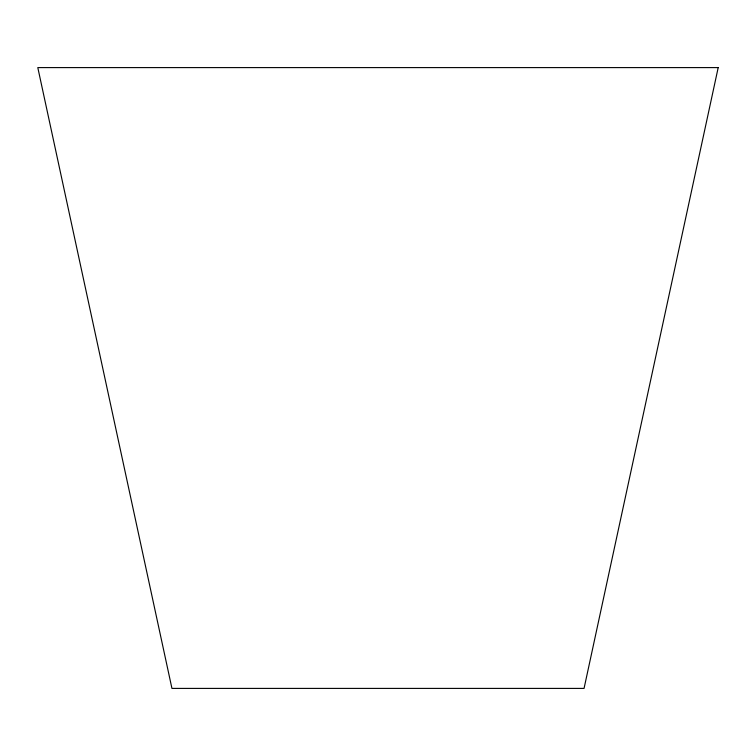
<?xml version="1.0" encoding="UTF-8"?>
<svg xmlns="http://www.w3.org/2000/svg" width="756" height="756" viewBox="0 0 756 756"><rect width="100%" height="100%" fill="white"/><g stroke="black" fill="none" stroke-linecap="round" stroke-linejoin="round"><path stroke-width="1.13" d="M718.2 67.596L584.057 688.404L171.943 688.404L37.8 67.596L718.2 67.596"/></g></svg>
